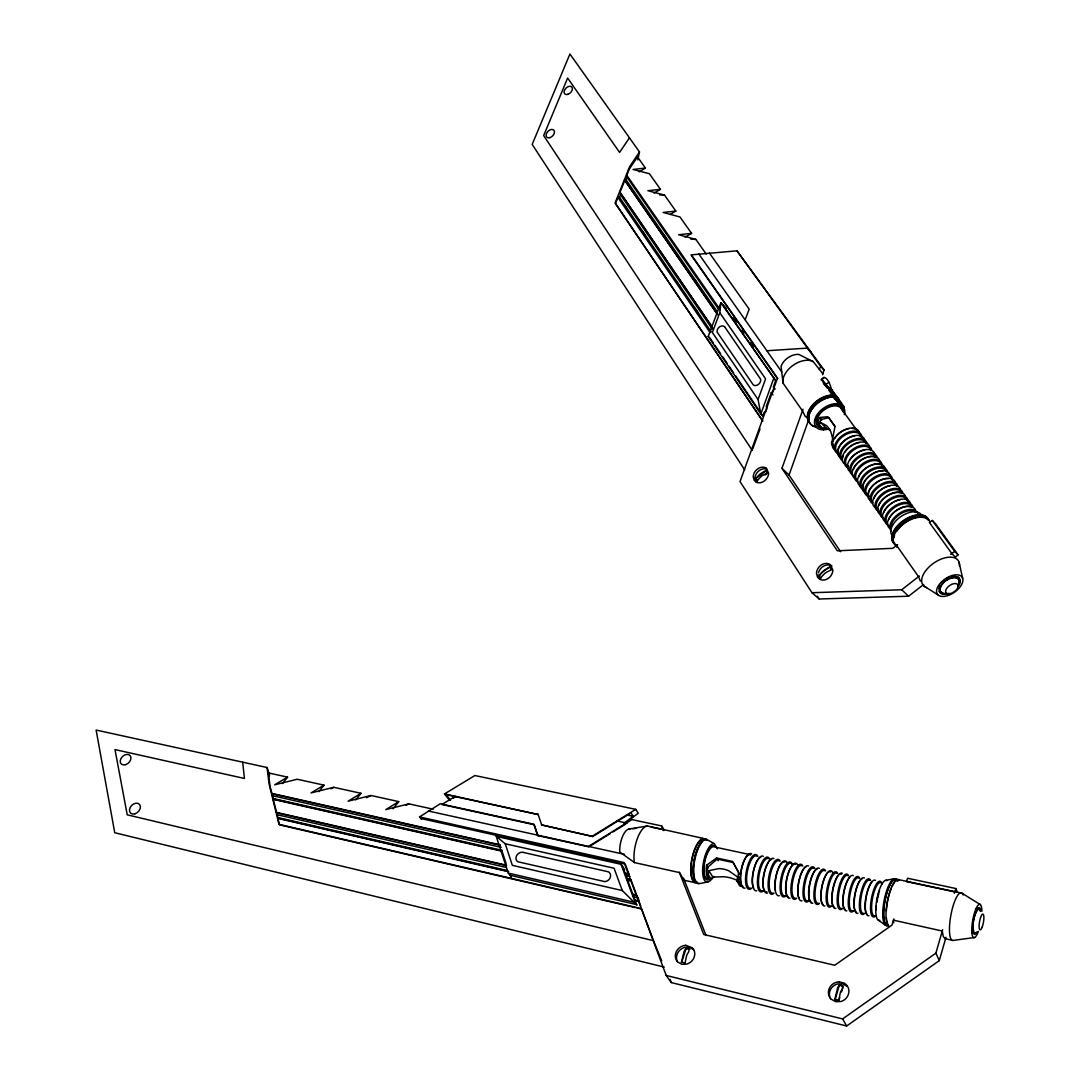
<?xml version="1.0" encoding="UTF-8"?>
<svg xmlns="http://www.w3.org/2000/svg" width="1080" height="1080" viewBox="0 0 1080 1080"><rect width="100%" height="100%" fill="white"/><g stroke="black" fill="none" stroke-linecap="round" stroke-linejoin="round"><path stroke-width="1.5" d="M742.284 886.342A16.484 5.711 -78.7 0 1 738.167 875.664L738.49 872.262L732.551 861.449L716.58 857.979L706.55 865.255L706.226 868.63A16.376 5.9 -78.6 0 0 712.206 878.378L714.488 876.582M763.034 416.138L760.82 413.991L758.066 399.533L712.355 332.505L719.779 312.714L720.873 302.791L726.314 308.394M834.894 999.324L836.487 992.52A38.826 11.313 -78.5 0 1 837.149 990.401C837.23 982.449 846.464 984.555 840.821 991.292A38.867 11.273 -78.6 0 0 840.173 993.398L838.796 1000.607L834.894 999.324L838.58 1000.215M686.192 948.173L681.561 962.483L682.992 955.543A37.53 13.338 -77.5 0 1 683.707 953.519C684.572 945.783 692.577 947.147 687.137 954.342A37.571 13.298 -77.6 0 0 686.421 956.367L685.004 963.306M739.192 877.041L738.531 881.28L741.407 886.14L739.773 885.776L736.884 880.916L737.505 876.974L728.757 870.791A29.133 26.271 81 0 0 718.835 868.617L708.872 870.655L708.25 874.584L711.234 879.43L712.814 877.095L723.722 876.717A28.526 18.117 -5.4 0 1 733.59 878.89L735.764 879.822M711.234 879.43L709.628 879.08L706.63 874.22L707.738 867.2L717.228 859.073L733.185 862.542L739.638 874.206M843.089 409.28L843.629 406.296L844.857 411.426A17.064 10.543 -35.1 0 1 844.263 414.693M637.835 159.935L639.481 151.97L569.93 54L532.183 144.41L744.755 470.002M946.593 593.555L942.341 593.393L940.046 591.165C939.587 582.836 951.075 574.857 958.581 578.812M959.418 580.176L957.582 577.409L959.58 581.904L957.933 585.995M505.737 871.088L278.208 818.491L273.105 798.984L501.93 850.824M502.281 851.283L273.524 799.429L270.108 786.766L268.394 772.902L287.604 777.128L282.42 783.594M537.449 835.124L533.925 824.27L440.249 803.777L419.513 816.939L624.145 862.555L666.198 975.456L671.261 982.571L846.653 1026L939.29 960.633L945.972 937.305M666.198 975.456L842.603 1018.913L935.901 953.127L942.651 929.691M822.609 374.746L824.04 369.94L736.965 250.817L691.011 254.894L777.371 378.526L740.029 481.572L811.958 592.718L819.167 598.995L908.564 596.214L923.616 584.523M893.862 918.891L891.986 925.101L834.732 965.264L703.728 934.47L679.32 872.181M835.124 999.716L839.403 984.798M838.796 1000.607L839.7 997.704M841.496 991.886L842.846 987.525M843.899 407.444L837.635 400.882L832.802 394.187L833.193 392.985C820.422 374.396 846.207 408.443 843.899 407.444C843.575 411.912 829.913 391.473 828.846 390.299M954.329 893.295L955.881 888.543L907.578 878.256L906.512 881.388M840.591 551.718L789.048 475.052L808.205 421.106M897.601 544.604L892.85 548.316L837.297 550.8L781.961 468.329L803.021 409.252M696.991 882.225A22.207 8.127 -78.5 0 1 691.214 864.986A22.207 8.127 -78.5 0 1 701.042 839.835L702.932 838.323L649.35 826.429A22.572 8.802 -78.2 0 0 638.429 835.92A22.572 8.802 -78.2 0 0 634.136 860.679L634.487 862.583L679.482 872.586L684.018 880.214L694.724 882.603M717.39 848.894L714.299 843.696L705.902 838.958L702.675 839.038M722.871 304.844L775.67 380.606L773.469 386.667L773.942 389.138L772.889 392.054L771.35 392.513L766.314 406.404L766.8 408.875L765.734 411.818L764.181 412.29L762.845 415.962L735.601 375.827M752.801 448.835L760.023 428.895M758.066 399.533L765.599 378.851L719.779 312.714M773.672 378.581L760.82 413.991L708.21 336.447L720.873 302.791L775.845 380.781M717.134 313.834L624.78 180.347L619.974 192.375L620.487 194.684L619.475 197.235L617.949 197.451L615.533 203.499L762.575 420.66M720.171 309.676L626.805 175.298L629.195 169.304L637.511 156.883L645.408 168.061L639.198 171.855M625.212 180.792L627.305 177.606L626.805 175.298M819.383 369.414L820.665 366.35L736.965 250.817M709.385 253.004L749.196 309.177L745.16 319.748M833.517 446.904A14.391 8.762 -35 0 1 832.383 439.844L834.975 426.64L827.928 416.732L819.95 417.461L818.397 419.971A14.256 8.802 -35.1 0 0 827.199 428.909M836.851 401.423L837.635 400.882M757.634 481.005L755.825 478.494L759.51 474.538A31.361 19.103 -33.3 0 1 760.968 473.377L765.841 470.502L767.651 473L765.139 475.011M757.229 480.64L760.928 476.685A31.388 19.089 -33.3 0 1 762.386 475.511L767.651 473M830.385 430.448L826.416 428.409L823.338 429.57L818.951 425.129L818.235 424.116L821.218 419.418L828.9 417.717L835.056 426.398M818.951 425.129L820.611 422.51L826.429 425.561A24.921 16.281 -83 0 1 830.79 431.73L833.166 440.33L831.479 442.962L832.194 443.988M980.451 911.331L978.602 908.564C973.566 915.071 971.582 925.506 974.322 933.282L976.064 932.593M819.248 575.249L823.163 571.199A32.778 18.59 -33.1 0 1 824.688 569.997C846.18 558.171 811.877 575.006 821.178 577.949M820.787 577.598L824.702 573.534A32.805 18.576 -33.1 0 1 826.24 572.332L831.708 569.673M639.481 151.97L629.586 166.725L615.074 203.026L762.804 421.227M629.438 137.822L619.582 152.401L567.635 78.044L543.672 135.594L752.247 450.374M824.108 377.257L821.421 380.389L821.34 379.485C826.673 372.897 830.615 386.127 831.587 389.596L843.075 406.728L843.629 406.296M318.762 791.667L323.987 785.147L297.23 779.247L274.671 784.823L287.604 777.128M355.752 799.889L361.031 793.314L333.788 787.307L311.054 792.936L323.987 785.147M392.999 808.799L398.75 801.616L371.007 795.501L348.098 801.198L361.031 793.314M955.598 556.996L958.041 554.837L935.604 523.881L932.297 520.479L929.597 522.329M821.34 379.485L826.038 384.413L828.792 382.199M830.803 390.231L831.587 389.596M807.773 416.408A19.319 11.988 -35.1 0 1 829.764 395.59L833.247 395.077L822.217 379.755M844.654 410.076L832.693 395.523M766.233 470.867L755.825 478.494M811.958 592.718L901.706 589.761L919.364 576.018M623.97 823.298L633.245 816.332L631.017 812.903L592.826 836.501L541.553 824.918L592.826 836.501M625.185 823.054L638.24 813.24L635.742 809.352L474.903 775.535L444.501 793.922L449.631 800.442M453.155 798.309L455.787 796.351M950.63 554.297L954.747 551.475L958.041 554.837M398.75 801.616L385.817 809.609L408.901 803.858L433.175 809.203M592.515 836.055L635.742 809.352M588.492 846.41L631.868 819.599L661.662 825.943L664.092 829.804M590.22 845.978L610.092 833.692M612.941 831.938L625.712 824.04M454.639 796.757L441.855 804.492L534.249 824.715L538.015 835.907M654.115 193.104L660.447 189.324L649.377 173.678L633.029 169.466L645.408 168.061M670.667 214.097L675.824 211.086L664.497 195.062L647.892 190.715L660.447 189.324M685.017 237.114L691.578 233.375L679.982 216.972L663.107 212.463L675.824 211.086M330.831 788.778L333.788 787.307M366.512 797.729L371.007 795.501M406.08 805.248L408.901 803.858M705.226 838.809L703.364 839.714A22.883 8.343 -78.5 0 0 693.252 865.634A22.883 8.343 -78.5 0 0 699.192 883.386M705.902 838.958L704.038 839.862A22.883 8.343 -78.5 0 0 693.941 865.782A22.883 8.343 -78.5 0 0 699.867 883.535L707.846 881.955M702.932 838.323L701.068 839.228A22.869 8.357 -78.5 0 0 690.944 865.121A22.869 8.357 -78.5 0 0 696.897 882.873M818.235 424.116L822.636 428.571L825.39 427.518M822.825 381.591L829.116 388.449M885.492 880.416L894.091 878.769M634.487 862.583L619.799 852.026L619.718 849.407A15.647 6.21 -78.1 0 1 628.898 829.062L647.082 826.038M632.88 828.792L635.958 828.374M974.552 937.535L953.654 940.342A24.192 6.183 -79.8 0 1 951.345 912.857A24.192 6.183 -79.8 0 1 963.144 894.996M691.578 233.375L678.686 234.738L695.844 239.396L706.199 254.056M957.15 577.908L956.151 576.518L951.885 576.329L952.884 577.733M834.273 396.495L830.925 396.576A19.899 12.339 -35.1 0 0 810.027 411.467A19.899 12.339 -35.1 0 0 815.738 426.668M834.57 396.913L831.222 396.995A19.899 12.339 -35.1 0 0 810.324 411.899A19.899 12.339 -35.1 0 0 816.035 427.086M833.247 395.077L829.899 395.159A19.886 12.339 -35.1 0 0 811.067 406.755A19.886 12.339 -35.1 0 0 809.595 422.671M659.664 194.9L664.497 195.062M690.795 239.099L695.844 239.396M893.727 922.712L893.471 920.174L942.26 931.028L943.366 936.833L945.594 938.642M628.898 829.062L629.802 829.211M714.299 843.696L713.448 843.548A19.602 7.074 -78.5 0 0 702.621 870.737A19.602 7.074 -78.5 0 0 713.273 876.42M626.683 814.941L633.245 816.332M651.145 827.064L663.053 829.602M906.444 881.577L954.774 891.904M617.247 821.043L627.129 823.163M702.932 839.43L707.657 840.442M681.291 962.077L684.734 962.915M976.442 908.105L978.602 908.564M444.501 793.922L538.34 814.577L446.108 794.637L450.536 800.266M975.51 908.834L977.67 909.306M269.582 774.995L267.071 767.515L96.12 730.053L114.75 832.721L664.295 967.1M428.315 810.999L624.51 854.375M537.773 835.569L588.803 846.855M706.63 874.22L708.25 874.584M736.884 880.916L738.531 881.28M972.149 932.81L974.322 933.282M420.795 818.491L625.226 864.135L629.019 874.247L625.212 873.396L622.485 866.43M511.353 877.054L508.262 873.099L496.247 836.379L621 864.27L624.686 869.643M944.663 938.574L952.02 940.221M496.247 836.379L505.224 843.764L614.061 868.226L622.283 890.554L637.011 905.121M271.728 793.382L499.946 844.789M624.888 872.937L628.708 873.788M272.147 793.827L500.296 845.249M273.065 795.839L501.282 847.368M625.212 873.396L626.225 875.583L630.032 876.447M273.753 798.647L502.268 850.392M626.225 875.583L627.386 878.729L631.206 879.592M640.737 906.08L639.036 901.503L635.175 900.612L627.224 879.215L631.368 880.538L628.817 879.971M627.656 880.376L631.49 881.253L636.647 895.117L632.799 894.226M622.283 890.554L512.339 865.337L505.224 843.764M276.385 812.363L506.655 865.255M276.818 812.808L505.359 865.323M633.11 894.686L636.971 895.563L638.78 899.91M277.722 814.833L506.358 867.47M634.136 896.9L637.983 897.777M278.424 817.682L507.357 870.534M635.324 900.086L639.185 900.976M635.297 907.591L279.45 824.823L277.79 818.046L508.667 871.385M508.262 873.099L635.175 902.489L621 864.27M509.922 875.218L636.647 904.608L635.175 900.612M636.93 907.97L640.643 908.834M661.743 960.876L653.468 940.653L127.224 814.806L114.993 749.588L244.445 778.464L242.676 762.17M686.462 948.577L689.89 949.388M839.619 985.203L843.291 986.081M838.958 404.123L837.513 403.758A17.064 10.543 -35.1 0 0 815.009 418.865A17.064 10.543 -35.1 0 0 829.453 428.639M822.893 373.802L813.24 361.665L798.903 354.456A13.527 8.667 -35.3 0 0 781.083 366.512L783.054 383.103L802.453 410.846L805.194 416.381L807.732 417.893M941.355 591.989L939.897 591.111L940.896 592.515M980.262 904.554L961.902 893.16L899.06 879.741A23.868 6.75 -79.5 0 0 887.841 898.979A23.868 6.75 -79.5 0 0 888.921 926.087M923.724 585.9L937.926 594.824M878.297 920.174L885.681 925.371M813.24 361.665L812.781 361.341A19.548 12.434 -35.3 0 0 793.638 364.919A19.548 12.434 -35.3 0 0 782.784 381.618L783.054 383.103M847.098 986.31L842.603 983.84L837.311 983.975A10.463 9.815 -35.6 0 0 830.534 998.798M693.616 949.63L689.472 947.282L684.477 947.443A10.193 9.099 -41.7 0 0 677.403 961.646M901.706 589.761L908.564 596.214M781.961 468.329L789.048 475.052M708.21 336.447L710.424 338.648M831.479 442.962L833.666 445.163M820.611 422.51L826.416 428.409M819.464 417.65L821.772 419.999M766.962 350.757L807.435 348.098L810.824 351.702M832.802 394.187L839.079 400.761M837.378 401.355L844.02 408.308M833.193 392.985L838.661 398.723M820.665 366.35L824.04 369.94M419.513 816.939L421.551 819.423M826.038 384.413L828.887 387.896M932.297 520.479L954.747 551.475M929.394 522.464L951.804 553.487L955.409 557.159M838.39 400.761L844.088 408.659M838.121 400.788L843.872 408.767M827.266 388.098L823.554 382.914M823.325 383.022L825.215 385.668M831.87 394.902L834.718 398.871M840.78 407.93L856.966 430.434M959.58 581.904L958.405 578.772M954.207 576.139L955.206 577.543M949.347 577.058L950.346 578.462M946.769 578.286L947.768 579.69M942.178 581.85L943.164 583.254M939.357 586.049L940.342 587.452M938.871 588.033L939.857 589.437M822.636 428.571L823.338 429.57M698.733 253.854L781.812 372.033M692.456 256.406L777.857 378.621M733.361 317.979L736.25 322.11M742 330.359L743.918 333.113M750.64 342.738L753.516 346.869M773.469 386.667L775.089 389.016M627.305 177.606L718.322 308.894M626.292 180.144L717.269 311.661M663.053 233.779L665.914 237.938M694.224 279.031L697.1 283.19M624.78 180.347L717.66 314.793M771.35 392.513L772.97 394.862M627.224 879.215L627.386 878.729M620.406 192.821L712.192 327.051M619.974 192.375L712.706 327.996M620.487 194.684L712.26 329.036M619.475 197.235L711.207 331.817M642.587 231.525L645.422 235.683M695.547 309.231L698.382 313.403M624.186 204.714L627.035 208.872M677.147 282.434L679.982 286.591M693.225 306.031L696.06 310.19M617.949 197.451L710.1 332.627M767.259 472.635L765.841 470.502M831.33 569.322L829.778 566.987M710.249 338.459L713.057 342.617M714.933 345.384L720.576 353.687M722.452 356.454L727.151 363.366M729.027 366.147L733.725 373.059M817.344 596.187L819.167 598.995M920.403 581.135L918.513 576.68L896.616 545.387L896.859 547.25M706.55 865.255L708.115 867.821M708.872 870.655L712.814 877.095M716.58 857.979L718.24 860.76M842.603 1018.913L846.653 1026M819.275 578.786L818.181 574.925M935.901 953.127L939.29 960.633M755.879 481.923L754.907 478.346A8.667 6.764 -47 0 1 766.543 469.058M955.881 888.543L957.474 892.445M683.546 878.202L706.091 935.591M661.662 825.943L663.417 830.561M670.1 979.439L671.261 982.571M653.468 940.653L641.534 908.645L279.005 824.337L269.096 783.972L267.071 767.515M268.394 772.902L269.46 776.048M538.015 814.131L541.876 825.363M502.457 852.43L506.129 863.649M959.081 562.316L962.672 578.313A15.012 8.154 -34.5 0 1 945.446 596.214A15.012 8.154 -34.5 0 1 941.031 582.35A15.012 8.154 -34.5 0 1 962.672 578.313M893.862 543.186A21.047 11.947 -34.7 0 1 904.014 520.047A21.047 11.947 -34.7 0 1 928.503 520.007M894.2 543.672A21.06 11.934 -34.7 0 1 904.351 520.519A21.06 11.934 -34.7 0 1 928.854 520.479M892.607 536.125A17.955 10.233 -34.7 0 1 899.33 517.725A17.955 10.233 -34.7 0 1 920.781 514.053M926.519 587.588A21.465 11.772 -34.6 0 1 934.349 562.707A21.465 11.772 -34.6 0 1 959.404 565.65M895.307 545.265A21.073 11.934 -34.7 0 1 905.486 522.126A21.073 11.934 -34.7 0 1 929.988 522.058M895.779 544.901A20.466 11.597 -34.7 0 1 894.159 542.349M893.849 537.908A20.466 11.597 -34.7 0 1 894.537 535.396M896.522 531.455A20.466 11.597 -34.7 0 1 911.493 519.264M912.681 518.792A20.466 11.597 -34.7 0 1 924.129 517.644M925.236 518.022A20.466 11.597 -34.7 0 1 927.909 519.764M893.038 540.743A20.453 11.597 -34.7 0 1 904.527 520.817A20.453 11.597 -34.7 0 1 926.762 518.171M809.339 421.119A19.332 11.988 -35.1 0 1 809.406 414.126M809.865 412.844A19.332 11.988 -35.1 0 1 817.587 403.015M818.586 402.246A19.332 11.988 -35.1 0 1 829.305 397.264M819.95 427.694A15.228 9.409 -35.1 0 1 824.648 408.78A15.228 9.409 -35.1 0 1 843.237 412.007M825.984 428.261A15.228 9.409 -35.1 0 1 822.731 428.369M849.137 470.88A15.566 9.302 -34.9 0 1 856.305 453.303A15.566 9.302 -34.9 0 1 874.719 453.681M876.42 508.086A15.822 9.207 -34.8 0 1 880.106 490.32A15.822 9.207 -34.8 0 1 900.328 489.267M873.815 498.663A14.796 8.613 -34.8 0 1 890.258 485.703M868.401 496.665A15.741 9.248 -34.9 0 1 873.653 477.698A15.741 9.248 -34.9 0 1 892.499 480.506M866.147 493.452A15.714 9.248 -34.9 0 1 869.711 475.686A15.714 9.248 -34.9 0 1 889.866 474.728M863.312 489.146A14.702 8.654 -34.9 0 1 868.401 476.969A14.702 8.654 -34.9 0 1 882.927 470.975M838.472 453.789A14.459 8.735 -35 0 1 842.062 442.962A14.459 8.735 -35 0 1 854.591 435.915M860.288 436.442A14.459 8.735 -35 0 1 862.259 437.778M891.351 529.052A14.972 8.546 -34.7 0 1 899.735 514.431A14.972 8.546 -34.7 0 1 916.029 512.528M862.529 488.201A14.675 8.654 -34.9 0 1 869.387 471.757A14.675 8.654 -34.9 0 1 886.667 472.001M842.778 458.042A14.499 8.721 -35 0 1 843.291 455.315M844.641 452.439A14.499 8.721 -35 0 1 859.342 442.557M842.441 459.608A14.486 8.721 -35 0 1 849.069 443.192A14.486 8.721 -35 0 1 866.241 443.596M848.421 467.951A14.553 8.708 -34.9 0 1 848.057 465.534M849.933 459.945A14.553 8.708 -34.9 0 1 864.689 450.009M847.139 466.29A14.526 8.708 -35 0 1 853.821 449.874A14.526 8.708 -35 0 1 871.007 450.239M848.205 467.91A15.525 9.315 -35 0 1 851.58 450.158A15.525 9.315 -35 0 1 871.601 449.348M869.346 496.355A14.729 8.64 -34.9 0 1 872.708 479.75A14.729 8.64 -34.9 0 1 891.581 478.818M872.788 502.808A14.783 8.627 -34.8 0 1 879.755 486.338A14.783 8.627 -34.8 0 1 897.102 486.5M841.374 459.837A15.485 9.329 -35 0 1 848.462 442.287A15.485 9.329 -35 0 1 866.822 442.719M837.216 452.183A14.431 8.748 -35 0 1 843.804 435.78A14.431 8.748 -35 0 1 860.936 436.226M838.296 453.816A15.431 9.356 -35 0 1 843.197 434.876A15.431 9.356 -35 0 1 861.894 437.94M852.417 473.81A14.58 8.694 -34.9 0 1 859.154 457.38A14.58 8.694 -34.9 0 1 876.38 457.704M853.484 475.416A15.593 9.302 -34.9 0 1 856.913 457.663A15.593 9.302 -34.9 0 1 876.974 456.813M877.676 509.76A14.823 8.6 -34.8 0 1 884.696 493.29A14.823 8.6 -34.8 0 1 902.07 493.412M878.715 511.353A15.849 9.207 -34.8 0 1 882.414 493.587A15.849 9.207 -34.8 0 1 902.664 492.507M843.872 463.388A15.512 9.329 -35 0 1 850.986 445.824A15.512 9.329 -35 0 1 869.36 446.243M863.582 489.807A15.687 9.261 -34.9 0 1 867.119 472.041A15.687 9.261 -34.9 0 1 887.261 471.11M839.187 456.719A15.457 9.342 -35 0 1 846.248 439.169A15.457 9.342 -35 0 1 864.594 439.627M868.725 496.841A14.756 8.64 -34.8 0 1 873.855 484.663A14.756 8.64 -34.8 0 1 888.422 478.629M886.262 522.086A15.93 9.18 -34.8 0 1 890.042 504.32A15.93 9.18 -34.8 0 1 910.346 503.172M883.697 512.676A14.89 8.586 -34.8 0 1 900.261 499.662M891.446 531.158A16.011 9.139 -34.7 0 1 899.127 513.5A16.011 9.139 -34.7 0 1 917.798 513.513M857.183 480.587A14.621 8.681 -34.9 0 1 863.973 464.144A14.621 8.681 -34.9 0 1 881.226 464.427M858.236 482.193A15.633 9.288 -34.9 0 1 863.365 463.226A15.633 9.288 -34.9 0 1 882.158 466.128M871.547 501.147A15.782 9.234 -34.8 0 1 875.178 483.381A15.782 9.234 -34.8 0 1 895.374 482.369M834.003 449.32A15.404 9.356 -35 0 1 840.996 431.784A15.404 9.356 -35 0 1 859.316 432.284M861.341 486.608A15.674 9.275 -34.9 0 1 864.851 468.842A15.674 9.275 -34.9 0 1 884.979 467.924M858.681 477.158A14.648 8.667 -34.9 0 1 871.56 465.183M872.694 464.819A14.648 8.667 -34.9 0 1 880.659 464.778M853.322 469.57A14.594 8.694 -34.9 0 1 866.16 457.61M867.28 457.245A14.594 8.694 -34.9 0 1 875.232 457.232M888.692 519.764A14.945 8.559 -34.7 0 1 898.439 509.247A14.945 8.559 -34.7 0 1 911.088 507.101M879.201 513.716A15.876 9.194 -34.8 0 1 886.734 496.085A15.876 9.194 -34.8 0 1 905.324 496.193M878.513 510.773A14.85 8.6 -34.8 0 1 878.175 508.383M878.742 505.643A14.85 8.6 -34.8 0 1 888.408 495.167A14.85 8.6 -34.8 0 1 901.004 493.074M887.558 523.827A14.918 8.572 -34.8 0 1 894.699 507.33A14.918 8.572 -34.8 0 1 912.114 507.384M888.584 525.393A15.957 9.167 -34.8 0 1 892.39 507.627A15.957 9.167 -34.8 0 1 912.722 506.466M883.643 518.346A15.903 9.18 -34.8 0 1 889.07 499.365A15.903 9.18 -34.8 0 1 907.983 502.038M856.008 479.021A15.62 9.288 -34.9 0 1 859.464 461.255A15.62 9.288 -34.9 0 1 879.538 460.39M833.274 446.391A14.405 8.748 -35 0 1 832.896 443.975M834.718 438.386A14.405 8.748 -35 0 1 836.042 436.495M836.811 435.591A14.405 8.748 -35 0 1 849.326 428.558M852.39 428.45A14.405 8.748 -35 0 1 854.996 429.098M871.695 503.024A15.795 9.221 -34.8 0 1 879.147 485.406A15.795 9.221 -34.8 0 1 897.696 485.595M891.23 529.16A15.984 9.153 -34.7 0 1 895.064 511.394A15.984 9.153 -34.7 0 1 915.408 510.206M882.603 516.78A14.877 8.586 -34.8 0 1 889.677 500.283A14.877 8.586 -34.8 0 1 907.078 500.377M820.584 426.992A14.243 8.802 -35.1 0 1 823.473 410.413A14.243 8.802 -35.1 0 1 841.995 409.887M949.077 593.339A12.056 6.548 -34.5 0 1 939.411 588.289A12.056 6.548 -34.5 0 1 953.978 577.017A12.056 6.548 -34.5 0 1 958.541 586.022M958.23 576.909A12.056 6.548 -34.5 0 1 958.757 582.363M942.894 592.933A12.056 6.548 -34.5 0 1 939.263 591.611M818.451 572.751A9.059 7.398 -48 0 1 830.399 565.326M887.463 925.52A23.855 6.777 -79.5 0 1 884.574 898.29A23.855 6.777 -79.5 0 1 897.224 880.902M888.192 925.695A23.855 6.764 -79.5 0 1 885.317 898.452A23.855 6.764 -79.5 0 1 897.966 881.051M879.822 920.322A20.358 5.859 -79.5 0 1 876.785 899.654A20.358 5.859 -79.5 0 1 887.004 880.646M887.692 923.724A23.18 6.548 -79.5 0 1 886.37 917.771M886.342 910.899A23.18 6.548 -79.5 0 1 891.324 888.206M891.972 886.734A23.18 6.548 -79.5 0 1 894.645 882.171M895.307 881.415A23.18 6.548 -79.5 0 1 898.911 880.403M888.287 925.02A23.18 6.575 -79.5 0 1 884.912 901.517A23.18 6.575 -79.5 0 1 896.427 879.863M697.167 882.482A22.221 8.1 -78.5 0 1 695.412 880.754M693.833 876.366A22.221 8.1 -78.5 0 1 693.86 862.663M694.089 861.219A22.221 8.1 -78.5 0 1 698.125 847.773M698.666 846.666A22.221 8.1 -78.5 0 1 703.337 840.321M978.399 931.419A16.902 4.171 -79.9 0 1 971.892 932.972A16.902 4.171 -79.9 0 1 976.158 908.388A16.902 4.171 -79.9 0 1 981.896 911.25M709.952 878.931A17.496 6.318 -78.5 0 1 704.336 861.867A17.496 6.318 -78.5 0 1 716.121 847.287M877.041 902.057A18.185 5.225 -79.5 0 1 877.581 898.911M877.905 897.359A18.185 5.225 -79.5 0 1 878.661 894.308M779.288 895.739A17.78 5.886 -78.9 0 1 776.399 875.259A17.78 5.886 -78.9 0 1 787.064 862.542M835.907 908.348A18.009 5.522 -79.2 0 1 832.91 889.988A18.009 5.522 -79.2 0 1 842.373 873.275M834.084 906.903A16.835 5.157 -79.2 0 1 832.262 892.053A16.835 5.157 -79.2 0 1 838.647 874.976M840.146 874.058A16.835 5.157 -79.2 0 1 841.482 874.26M819.558 903.299A17.928 5.63 -79.1 0 1 814.806 886.032A17.928 5.63 -79.1 0 1 825.592 870.817M812.835 903.204A17.915 5.67 -79.1 0 1 809.69 884.912A17.915 5.67 -79.1 0 1 819.342 868.334M810.986 901.773A16.754 5.306 -79.1 0 1 809.42 884.803A16.754 5.306 -79.1 0 1 817.074 869.103M753.651 888.017A16.538 5.63 -78.8 0 1 753.503 870.359A16.538 5.63 -78.8 0 1 761.022 857.048M876.272 909.967A16.997 4.887 -79.5 0 1 876.312 906.093M876.758 901.8A16.997 4.887 -79.5 0 1 879.525 890.663M875.016 915.854A16.983 4.914 -79.4 0 1 872.897 896.441A16.983 4.914 -79.4 0 1 882.036 884.075M809.42 899.964A16.727 5.333 -79.1 0 1 804.546 885.978A16.727 5.333 -79.1 0 1 813.956 868.347M766.922 891.824A16.578 5.575 -78.9 0 1 763.358 876.947A16.578 5.575 -78.9 0 1 771.633 859.329M762.534 890.838A16.564 5.603 -78.8 0 1 759.28 873.841A16.564 5.603 -78.8 0 1 768.663 858.614M775.373 890.73A16.619 5.508 -78.9 0 1 777.289 871.223A16.619 5.508 -78.9 0 1 784.944 862.11M773.159 893.201A16.605 5.535 -78.9 0 1 769.973 876.191A16.605 5.535 -78.9 0 1 779.288 860.895M774.077 893.187A17.753 5.926 -78.9 0 1 768.96 876.002A17.753 5.926 -78.9 0 1 780.165 861.057M818.721 903.339A16.767 5.265 -79.1 0 1 815.818 886.208A16.767 5.265 -79.1 0 1 824.796 870.683M830.898 906.039A16.821 5.184 -79.2 0 1 828.063 888.894A16.821 5.184 -79.2 0 1 836.946 873.288M763.466 890.838A17.712 5.994 -78.8 0 1 758.268 873.666A17.712 5.994 -78.8 0 1 769.567 858.789M750.708 888.219A16.524 5.67 -78.8 0 1 747.401 871.25A16.524 5.67 -78.8 0 1 756.864 856.076M751.68 888.219A17.672 6.062 -78.8 0 1 746.375 871.061A17.672 6.062 -78.8 0 1 757.796 856.251M785.092 895.86A16.646 5.468 -79 0 1 782.433 876.69A16.646 5.468 -79 0 1 792.356 864.77M785.984 895.847A17.806 5.846 -79 0 1 780.962 878.634A17.806 5.846 -79 0 1 792.059 863.622M841.847 908.483A16.862 5.13 -79.3 0 1 839.079 891.297A16.862 5.13 -79.3 0 1 847.895 875.637M842.63 908.428A18.023 5.481 -79.3 0 1 838.067 891.122A18.023 5.481 -79.3 0 1 848.637 875.786M767.38 893.092A17.739 5.954 -78.9 0 1 763.952 874.895A17.739 5.954 -78.9 0 1 773.942 858.587M808.731 900.896A17.888 5.697 -79.1 0 1 803.898 883.643A17.888 5.697 -79.1 0 1 814.779 868.496M756.783 890.73A17.698 6.021 -78.8 0 1 753.273 872.559A17.698 6.021 -78.8 0 1 763.358 856.305M823.136 904.473A16.794 5.225 -79.2 0 1 822.083 885.33A16.794 5.225 -79.2 0 1 830.574 871.925M857.912 913.248A18.09 5.373 -79.4 0 1 855.05 894.834A18.09 5.373 -79.4 0 1 864.351 877.986M856.116 911.803A16.916 5.022 -79.4 0 1 854.753 894.726A16.916 5.022 -79.4 0 1 862.151 878.783M875.745 915.8A18.157 5.265 -79.4 0 1 871.452 898.425A18.157 5.265 -79.4 0 1 881.712 882.887M795.825 898.25A16.686 5.4 -79 0 1 792.774 881.172A16.686 5.4 -79 0 1 801.927 865.755M796.702 898.223A17.847 5.778 -79 0 1 791.762 880.997A17.847 5.778 -79 0 1 802.764 865.917M824.972 905.904A17.955 5.589 -79.2 0 1 822.38 885.29A17.955 5.589 -79.2 0 1 832.626 872.343M744.998 888.098A17.645 6.088 -78.8 0 1 741.42 869.967A17.645 6.088 -78.8 0 1 751.586 853.78M802.022 900.801A17.874 5.738 -79.1 0 1 798.795 882.522A17.874 5.738 -79.1 0 1 808.529 866.012M799.011 898.088A16.713 5.373 -79.1 0 1 798.984 880.281A16.713 5.373 -79.1 0 1 806.261 866.768M788.116 896.684A16.659 5.441 -79 0 1 786.902 877.649A16.659 5.441 -79 0 1 795.636 864.405M867.213 914.274A16.956 4.955 -79.4 0 1 865.553 899.357A16.956 4.955 -79.4 0 1 871.79 882.104M846.882 910.791A18.05 5.441 -79.3 0 1 843.952 892.404A18.05 5.441 -79.3 0 1 853.335 875.624M845.073 909.347A16.875 5.09 -79.3 0 1 843.304 894.47A16.875 5.09 -79.3 0 1 849.65 877.338M863.905 913.383A16.943 4.995 -79.4 0 1 861.273 896.157A16.943 4.995 -79.4 0 1 869.927 880.376M864.648 913.329A18.117 5.333 -79.4 0 1 860.274 895.982A18.117 5.333 -79.4 0 1 870.629 880.511M853.618 910.872A18.063 5.413 -79.3 0 1 849.15 893.552A18.063 5.413 -79.3 0 1 859.613 878.135M789.993 898.128A17.82 5.819 -79 0 1 787.185 877.608A17.82 5.819 -79 0 1 797.742 864.837M743.067 886.667A16.497 5.697 -78.7 0 1 741.65 867.78A16.497 5.697 -78.7 0 1 750.708 854.753L714.501 846.976A16.362 5.913 -78.5 0 0 704.74 861.908A16.362 5.913 -78.5 0 0 708.304 878.783M831.708 905.999A17.982 5.549 -79.2 0 1 827.051 888.718A17.982 5.549 -79.2 0 1 837.729 873.437M868.995 915.705A18.131 5.306 -79.4 0 1 866.214 897.278A18.131 5.306 -79.4 0 1 875.421 880.362M852.849 910.926A16.902 5.062 -79.3 0 1 850.149 893.727A16.902 5.062 -79.3 0 1 858.884 878M977.063 931.77A13.568 3.348 -79.9 0 1 972.824 929.759A13.568 3.348 -79.9 0 1 975.956 911.655A13.568 3.348 -79.9 0 1 980.721 910.629M685.841 945.311L683.303 945.716A10.206 9.113 -41.6 0 0 677.592 961.889L681.723 964.264L686.759 964.116A10.206 9.113 -41.6 0 0 694.211 957.11A10.206 9.113 -41.6 0 0 692.456 947.903L685.841 945.311M839.012 981.841L836.352 982.247A10.489 9.815 -35.5 0 0 831.101 999.135L835.596 1001.646L840.915 1001.525A10.489 9.815 -35.5 0 0 846.153 984.582L844.088 983.043L839.012 981.841M523.22 852.39L521.788 852.269A5.549 4.631 -41.1 0 0 516.335 856.224A5.549 4.631 -41.1 0 0 517.941 861.786L604.692 881.591A5.63 4.833 -39.8 0 0 610.227 877.554A5.63 4.833 -39.8 0 0 608.391 871.83L523.22 852.39M766.422 468.315L764.842 467.478A8.667 6.764 -47 0 0 753.206 476.78L754.178 480.357L756.945 482.504A8.667 6.764 -47 0 0 764.68 480.708A8.667 6.764 -47 0 0 768.623 473.175L766.422 468.315M830.426 564.745L828.725 563.801A9.072 7.398 -48 0 0 816.48 573.413L817.574 577.274L820.571 579.663A9.072 7.398 -48 0 0 828.779 577.989A9.072 7.398 -48 0 0 832.856 570.024L830.426 564.745M724.896 327.146L724.194 326.444A4.712 3.47 -44.9 0 0 719.213 327.173A4.712 3.47 -44.9 0 0 717.174 332.168L753.327 384.98A4.833 3.659 -45 0 0 758.498 384.318A4.833 3.659 -45 0 0 760.563 379.134L724.896 327.146M949.847 593.69A7.128 3.861 -34.5 0 0 958.014 585.185A7.128 3.861 -34.5 0 0 947.727 587.129A7.128 3.861 -34.5 0 0 949.847 593.69M549.99 137.619A4.982 3.267 -45.3 0 0 554.067 130.424A4.982 3.267 -45.3 0 0 546.804 132.867A4.982 3.267 -45.3 0 0 549.99 137.619M567.958 94.311A4.955 3.213 -44.5 0 0 571.995 87.21A4.955 3.213 -44.5 0 0 564.759 89.708A4.955 3.213 -44.5 0 0 567.958 94.311M134.946 813.807A6.264 4.563 -44.4 0 0 139.671 804.56A6.264 4.563 -44.4 0 0 130.154 807.503A6.264 4.563 -44.4 0 0 134.946 813.807M125.591 764.667A6.116 4.401 -43.2 0 0 130.234 755.703A6.116 4.401 -43.2 0 0 120.906 758.633A6.116 4.401 -43.2 0 0 125.591 764.667M982.22 926.991A8.019 1.971 -80 0 0 983.111 914.179A8.019 1.971 -80 0 0 979.168 924.777A8.019 1.971 -80 0 0 982.22 926.991"/></g></svg>
